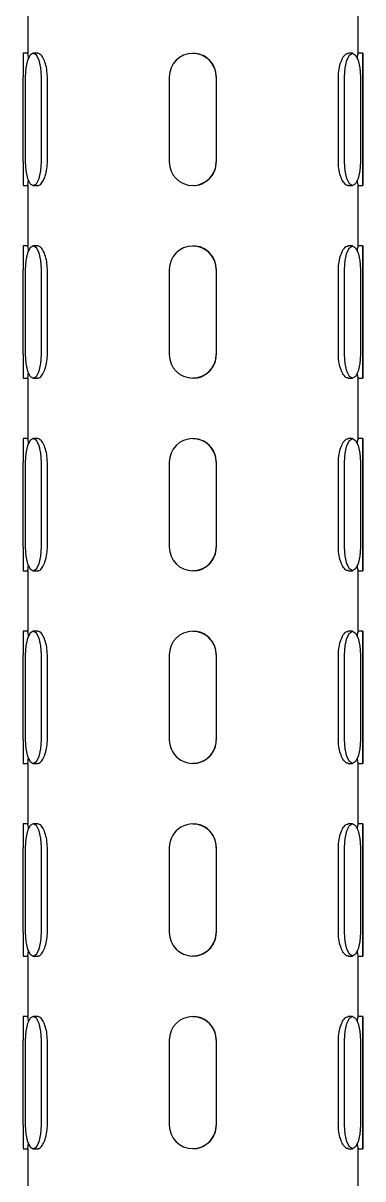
# Model space of a CAD drawing. Extents: x 0 to 3611, y 0 to 2646.
# Drawn here: x 1395 to 1430.8, y 1497.8 to 1619.4 of the extents above; entities that cross this region are included whole.
import ezdxf

# ---------------------------------------------------------------- set-up
doc = ezdxf.new("R2010")
doc.units = 0
doc.header["$LTSCALE"] = 10
doc.header["$MEASUREMENT"] = 0
doc.layers.get('0').update_dxf_attribs({"linetype": 'CONTINUOUS'})

msp = doc.modelspace()

# ---------------------------------------------------------------- linework, layer by layer
at = {"color": 7, "linetype": 'Continuous', "lineweight": 25}
for p, q in [((1395.51, 1622.66), (1395.51, 1616.24)), ((1430.29, 1616.24), (1430.29, 1622.66)), ((1395.51, 1616.27), (1395.01, 1616.27)), ((1396.55, 1616.27), (1396.08, 1616.27)), ((1412.87, 1616.27), (1412.87, 1616.27)), ((1429.7, 1616.27), (1429.23, 1616.27)), ((1430.78, 1616.27), (1430.28, 1616.27)), ((1395.01, 1604.84), (1395.01, 1613.78)), ((1395.23, 1613.78), (1395.23, 1604.84)), ((1396.93, 1604.84), (1396.93, 1613.78)), ((1397.56, 1604.84), (1397.56, 1613.78)), ((1410.39, 1613.78), (1410.39, 1604.84)), ((1415.36, 1604.84), (1415.36, 1613.78)), ((1415.36, 1604.84), (1415.36, 1613.78)), ((1428.21, 1604.84), (1428.21, 1613.78)), ((1428.84, 1604.84), (1428.84, 1613.78)), ((1430.55, 1613.78), (1430.55, 1604.84)), ((1430.78, 1604.84), (1430.78, 1613.78)), ((1430.79, 1613.78), (1430.79, 1604.84)), ((1395.01, 1602.36), (1395.51, 1602.36)), ((1395.51, 1602.39), (1395.51, 1595.96)), ((1396.08, 1602.36), (1396.55, 1602.36)), ((1412.87, 1602.36), (1412.87, 1602.36)), ((1429.23, 1602.36), (1429.7, 1602.36)), ((1430.28, 1602.36), (1430.78, 1602.36)), ((1430.29, 1595.97), (1430.29, 1602.39)), ((1395.51, 1596), (1395.01, 1596)), ((1396.55, 1596), (1396.08, 1596)), ((1412.87, 1596), (1412.87, 1596)), ((1429.7, 1596), (1429.23, 1596)), ((1430.78, 1596), (1430.28, 1596)), ((1395.01, 1584.57), (1395.01, 1593.51)), ((1395.23, 1593.51), (1395.23, 1584.57)), ((1396.93, 1584.57), (1396.93, 1593.51)), ((1397.56, 1584.57), (1397.56, 1593.51)), ((1410.39, 1593.51), (1410.39, 1584.57)), ((1415.36, 1584.57), (1415.36, 1593.51)), ((1415.36, 1584.57), (1415.36, 1593.51)), ((1428.21, 1584.57), (1428.21, 1593.51)), ((1428.84, 1584.57), (1428.84, 1593.51)), ((1430.55, 1593.51), (1430.55, 1584.57)), ((1430.78, 1584.57), (1430.78, 1593.51)), ((1430.79, 1593.51), (1430.79, 1584.57)), ((1395.01, 1582.08), (1395.51, 1582.08)), ((1395.51, 1582.11), (1395.51, 1575.69)), ((1396.08, 1582.08), (1396.55, 1582.08)), ((1412.87, 1582.08), (1412.87, 1582.08)), ((1429.23, 1582.08), (1429.7, 1582.08)), ((1430.28, 1582.08), (1430.78, 1582.08)), ((1430.29, 1575.69), (1430.29, 1582.12)), ((1395.51, 1575.72), (1395.01, 1575.72)), ((1396.55, 1575.72), (1396.08, 1575.72)), ((1412.87, 1575.72), (1412.87, 1575.72)), ((1429.7, 1575.72), (1429.23, 1575.72)), ((1430.78, 1575.72), (1430.28, 1575.72)), ((1395.01, 1564.3), (1395.01, 1573.24)), ((1395.23, 1573.24), (1395.23, 1564.3)), ((1396.93, 1564.3), (1396.93, 1573.24)), ((1397.56, 1564.3), (1397.56, 1573.24)), ((1410.39, 1573.24), (1410.39, 1564.3)), ((1415.36, 1564.3), (1415.36, 1573.24)), ((1415.36, 1564.3), (1415.36, 1573.24)), ((1428.21, 1564.3), (1428.21, 1573.24)), ((1428.84, 1564.3), (1428.84, 1573.24)), ((1430.55, 1573.24), (1430.55, 1564.3)), ((1430.78, 1564.3), (1430.78, 1573.24)), ((1430.79, 1573.24), (1430.79, 1564.3)), ((1395.01, 1561.81), (1395.51, 1561.81)), ((1395.51, 1561.84), (1395.51, 1555.42)), ((1396.08, 1561.81), (1396.55, 1561.81)), ((1412.87, 1561.81), (1412.87, 1561.81)), ((1429.23, 1561.81), (1429.7, 1561.81)), ((1430.28, 1561.81), (1430.78, 1561.81)), ((1430.29, 1555.42), (1430.29, 1561.84)), ((1395.51, 1555.45), (1395.01, 1555.45)), ((1396.55, 1555.45), (1396.08, 1555.45)), ((1412.87, 1555.45), (1412.87, 1555.45)), ((1429.7, 1555.45), (1429.23, 1555.45)), ((1430.78, 1555.45), (1430.28, 1555.45)), ((1395.01, 1544.02), (1395.01, 1552.97)), ((1395.23, 1552.97), (1395.23, 1544.02)), ((1396.93, 1544.02), (1396.93, 1552.97)), ((1397.56, 1544.02), (1397.56, 1552.97)), ((1410.39, 1552.97), (1410.39, 1544.02)), ((1415.36, 1544.02), (1415.36, 1552.97)), ((1415.36, 1544.02), (1415.36, 1552.97)), ((1428.21, 1544.02), (1428.21, 1552.97)), ((1428.84, 1544.02), (1428.84, 1552.97)), ((1430.55, 1552.97), (1430.55, 1544.02)), ((1430.78, 1544.02), (1430.78, 1552.97)), ((1430.79, 1552.97), (1430.79, 1544.02)), ((1395.01, 1541.54), (1395.51, 1541.54)), ((1395.51, 1541.57), (1395.51, 1535.15)), ((1396.08, 1541.54), (1396.55, 1541.54)), ((1412.87, 1541.54), (1412.87, 1541.54)), ((1429.23, 1541.54), (1429.7, 1541.54)), ((1430.28, 1541.54), (1430.78, 1541.54)), ((1430.29, 1535.15), (1430.29, 1541.57)), ((1395.51, 1535.18), (1395.01, 1535.18)), ((1396.55, 1535.18), (1396.08, 1535.18)), ((1412.87, 1535.18), (1412.87, 1535.18)), ((1429.7, 1535.18), (1429.23, 1535.18)), ((1430.78, 1535.18), (1430.28, 1535.18)), ((1395.01, 1523.75), (1395.01, 1532.69)), ((1395.23, 1532.69), (1395.23, 1523.75)), ((1396.93, 1523.75), (1396.93, 1532.69)), ((1397.56, 1523.75), (1397.56, 1532.69)), ((1410.39, 1532.69), (1410.39, 1523.75)), ((1415.36, 1523.75), (1415.36, 1532.69)), ((1415.36, 1523.75), (1415.36, 1532.69)), ((1428.21, 1523.75), (1428.21, 1532.69)), ((1428.84, 1523.75), (1428.84, 1532.69)), ((1430.55, 1532.69), (1430.55, 1523.75)), ((1430.78, 1523.75), (1430.78, 1532.69)), ((1430.79, 1532.69), (1430.79, 1523.75)), ((1395.01, 1521.27), (1395.51, 1521.27)), ((1395.51, 1521.3), (1395.51, 1514.87)), ((1396.08, 1521.27), (1396.55, 1521.27)), ((1412.87, 1521.27), (1412.87, 1521.27)), ((1429.23, 1521.27), (1429.7, 1521.27)), ((1430.28, 1521.27), (1430.78, 1521.27)), ((1430.29, 1514.88), (1430.29, 1521.3)), ((1395.51, 1514.91), (1395.01, 1514.91)), ((1396.55, 1514.91), (1396.08, 1514.91)), ((1412.87, 1514.91), (1412.87, 1514.91)), ((1429.7, 1514.91), (1429.23, 1514.91)), ((1430.78, 1514.91), (1430.28, 1514.91)), ((1395.01, 1503.48), (1395.01, 1512.42)), ((1395.23, 1512.42), (1395.23, 1503.48)), ((1396.93, 1503.48), (1396.93, 1512.42)), ((1397.56, 1503.48), (1397.56, 1512.42)), ((1410.39, 1512.42), (1410.39, 1503.48)), ((1415.36, 1503.48), (1415.36, 1512.42)), ((1415.36, 1503.48), (1415.36, 1512.42)), ((1428.21, 1503.48), (1428.21, 1512.42)), ((1428.84, 1503.48), (1428.84, 1512.42)), ((1430.55, 1512.42), (1430.55, 1503.48)), ((1430.78, 1503.48), (1430.78, 1512.42)), ((1430.79, 1512.42), (1430.79, 1503.48)), ((1395.01, 1500.99), (1395.51, 1500.99)), ((1395.51, 1501.02), (1395.51, 1494.6)), ((1396.08, 1500.99), (1396.55, 1500.99)), ((1412.87, 1500.99), (1412.87, 1500.99)), ((1429.23, 1500.99), (1429.7, 1500.99)), ((1430.28, 1500.99), (1430.78, 1500.99)), ((1430.29, 1494.6), (1430.29, 1501.03))]:
    msp.add_line(p, q, dxfattribs=at)
at = {"color": 7, "linetype": 'Continuous', "lineweight": 25, "flags": 128}
for points in [[(1396.93, 1613.78), (1396.86, 1614.74), (1396.68, 1615.54), (1396.4, 1616.08), (1396.08, 1616.27), (1395.76, 1616.08), (1395.48, 1615.54), (1395.3, 1614.74), (1395.23, 1613.78)], [(1428.84, 1613.78), (1428.91, 1614.74), (1429.09, 1615.54), (1429.37, 1616.08), (1429.7, 1616.27), (1430.02, 1616.08), (1430.3, 1615.54), (1430.48, 1614.74), (1430.55, 1613.78)], [(1430.78, 1613.78), (1430.78, 1614.74), (1430.78, 1615.54), (1430.78, 1616.08), (1430.78, 1616.27), (1430.79, 1616.08), (1430.79, 1615.54), (1430.79, 1614.74), (1430.79, 1613.78)], [(1395.23, 1604.84), (1395.3, 1603.89), (1395.48, 1603.08), (1395.76, 1602.55), (1396.08, 1602.36), (1396.4, 1602.55), (1396.68, 1603.08), (1396.86, 1603.89), (1396.93, 1604.84)], [(1430.55, 1604.84), (1430.48, 1603.89), (1430.3, 1603.08), (1430.02, 1602.55), (1429.7, 1602.36), (1429.37, 1602.55), (1429.09, 1603.08), (1428.91, 1603.89), (1428.84, 1604.84)], [(1430.79, 1604.84), (1430.79, 1603.89), (1430.79, 1603.08), (1430.79, 1602.55), (1430.78, 1602.36), (1430.78, 1602.55), (1430.78, 1603.08), (1430.78, 1603.89), (1430.78, 1604.84)], [(1396.93, 1593.51), (1396.86, 1594.46), (1396.68, 1595.27), (1396.4, 1595.81), (1396.08, 1596), (1395.76, 1595.81), (1395.48, 1595.27), (1395.3, 1594.46), (1395.23, 1593.51)], [(1428.84, 1593.51), (1428.91, 1594.46), (1429.09, 1595.27), (1429.37, 1595.81), (1429.7, 1596), (1430.02, 1595.81), (1430.3, 1595.27), (1430.48, 1594.46), (1430.55, 1593.51)], [(1430.78, 1593.51), (1430.78, 1594.46), (1430.78, 1595.27), (1430.78, 1595.81), (1430.78, 1596), (1430.79, 1595.81), (1430.79, 1595.27), (1430.79, 1594.46), (1430.79, 1593.51)], [(1395.23, 1584.57), (1395.3, 1583.62), (1395.48, 1582.81), (1395.76, 1582.27), (1396.08, 1582.08), (1396.4, 1582.27), (1396.68, 1582.81), (1396.86, 1583.62), (1396.93, 1584.57)], [(1430.55, 1584.57), (1430.48, 1583.62), (1430.3, 1582.81), (1430.02, 1582.27), (1429.7, 1582.08), (1429.37, 1582.27), (1429.09, 1582.81), (1428.91, 1583.62), (1428.84, 1584.57)], [(1430.79, 1584.57), (1430.79, 1583.62), (1430.79, 1582.81), (1430.79, 1582.27), (1430.78, 1582.08), (1430.78, 1582.27), (1430.78, 1582.81), (1430.78, 1583.62), (1430.78, 1584.57)], [(1396.93, 1573.24), (1396.86, 1574.19), (1396.68, 1575), (1396.4, 1575.53), (1396.08, 1575.72), (1395.76, 1575.53), (1395.48, 1575), (1395.3, 1574.19), (1395.23, 1573.24)], [(1428.84, 1573.24), (1428.91, 1574.19), (1429.09, 1575), (1429.37, 1575.53), (1429.7, 1575.72), (1430.02, 1575.53), (1430.3, 1575), (1430.48, 1574.19), (1430.55, 1573.24)], [(1430.78, 1573.24), (1430.78, 1574.19), (1430.78, 1575), (1430.78, 1575.53), (1430.78, 1575.72), (1430.79, 1575.53), (1430.79, 1575), (1430.79, 1574.19), (1430.79, 1573.24)], [(1395.23, 1564.3), (1395.3, 1563.35), (1395.48, 1562.54), (1395.76, 1562), (1396.08, 1561.81), (1396.4, 1562), (1396.68, 1562.54), (1396.86, 1563.35), (1396.93, 1564.3)], [(1430.55, 1564.3), (1430.48, 1563.35), (1430.3, 1562.54), (1430.02, 1562), (1429.7, 1561.81), (1429.37, 1562), (1429.09, 1562.54), (1428.91, 1563.35), (1428.84, 1564.3)], [(1430.79, 1564.3), (1430.79, 1563.35), (1430.79, 1562.54), (1430.79, 1562), (1430.78, 1561.81), (1430.78, 1562), (1430.78, 1562.54), (1430.78, 1563.35), (1430.78, 1564.3)], [(1396.93, 1552.97), (1396.86, 1553.92), (1396.68, 1554.72), (1396.4, 1555.26), (1396.08, 1555.45), (1395.76, 1555.26), (1395.48, 1554.72), (1395.3, 1553.92), (1395.23, 1552.97)], [(1428.84, 1552.97), (1428.91, 1553.92), (1429.09, 1554.72), (1429.37, 1555.26), (1429.7, 1555.45), (1430.02, 1555.26), (1430.3, 1554.72), (1430.48, 1553.92), (1430.55, 1552.97)], [(1430.78, 1552.97), (1430.78, 1553.92), (1430.78, 1554.72), (1430.78, 1555.26), (1430.78, 1555.45), (1430.79, 1555.26), (1430.79, 1554.72), (1430.79, 1553.92), (1430.79, 1552.97)], [(1395.23, 1544.02), (1395.3, 1543.07), (1395.48, 1542.27), (1395.76, 1541.73), (1396.08, 1541.54), (1396.4, 1541.73), (1396.68, 1542.27), (1396.86, 1543.07), (1396.93, 1544.02)], [(1430.55, 1544.02), (1430.48, 1543.07), (1430.3, 1542.27), (1430.02, 1541.73), (1429.7, 1541.54), (1429.37, 1541.73), (1429.09, 1542.27), (1428.91, 1543.07), (1428.84, 1544.02)], [(1430.79, 1544.02), (1430.79, 1543.07), (1430.79, 1542.27), (1430.79, 1541.73), (1430.78, 1541.54), (1430.78, 1541.73), (1430.78, 1542.27), (1430.78, 1543.07), (1430.78, 1544.02)], [(1396.93, 1532.69), (1396.86, 1533.65), (1396.68, 1534.45), (1396.4, 1534.99), (1396.08, 1535.18), (1395.76, 1534.99), (1395.48, 1534.45), (1395.3, 1533.65), (1395.23, 1532.69)], [(1428.84, 1532.69), (1428.91, 1533.65), (1429.09, 1534.45), (1429.37, 1534.99), (1429.7, 1535.18), (1430.02, 1534.99), (1430.3, 1534.45), (1430.48, 1533.65), (1430.55, 1532.69)], [(1430.78, 1532.69), (1430.78, 1533.65), (1430.78, 1534.45), (1430.78, 1534.99), (1430.78, 1535.18), (1430.79, 1534.99), (1430.79, 1534.45), (1430.79, 1533.65), (1430.79, 1532.69)], [(1395.23, 1523.75), (1395.3, 1522.8), (1395.48, 1521.99), (1395.76, 1521.46), (1396.08, 1521.27), (1396.4, 1521.46), (1396.68, 1521.99), (1396.86, 1522.8), (1396.93, 1523.75)], [(1430.55, 1523.75), (1430.48, 1522.8), (1430.3, 1521.99), (1430.02, 1521.46), (1429.7, 1521.27), (1429.37, 1521.46), (1429.09, 1521.99), (1428.91, 1522.8), (1428.84, 1523.75)], [(1430.79, 1523.75), (1430.79, 1522.8), (1430.79, 1521.99), (1430.79, 1521.46), (1430.78, 1521.27), (1430.78, 1521.46), (1430.78, 1521.99), (1430.78, 1522.8), (1430.78, 1523.75)], [(1396.93, 1512.42), (1396.86, 1513.37), (1396.68, 1514.18), (1396.4, 1514.72), (1396.08, 1514.91), (1395.76, 1514.72), (1395.48, 1514.18), (1395.3, 1513.37), (1395.23, 1512.42)], [(1428.84, 1512.42), (1428.91, 1513.37), (1429.09, 1514.18), (1429.37, 1514.72), (1429.7, 1514.91), (1430.02, 1514.72), (1430.3, 1514.18), (1430.48, 1513.37), (1430.55, 1512.42)], [(1430.78, 1512.42), (1430.78, 1513.37), (1430.78, 1514.18), (1430.78, 1514.72), (1430.78, 1514.91), (1430.79, 1514.72), (1430.79, 1514.18), (1430.79, 1513.37), (1430.79, 1512.42)], [(1395.23, 1503.48), (1395.3, 1502.53), (1395.48, 1501.72), (1395.76, 1501.18), (1396.08, 1500.99), (1396.4, 1501.18), (1396.68, 1501.72), (1396.86, 1502.53), (1396.93, 1503.48)], [(1430.55, 1503.48), (1430.48, 1502.53), (1430.3, 1501.72), (1430.02, 1501.18), (1429.7, 1500.99), (1429.37, 1501.18), (1429.09, 1501.72), (1428.91, 1502.53), (1428.84, 1503.48)], [(1430.79, 1503.48), (1430.79, 1502.53), (1430.79, 1501.72), (1430.79, 1501.18), (1430.78, 1500.99), (1430.78, 1501.18), (1430.78, 1501.72), (1430.78, 1502.53), (1430.78, 1503.48)]]:
    msp.add_lwpolyline(points, dxfattribs=at)
at = {"color": 7, "linetype": 'Continuous', "lineweight": 25}
for centre, radius, start, end in [((1828.96, 1614.41), 433.95, 179.7539, 180.0822), ((1412.87, 1613.78), 2.48, 0, 180), ((1828.96, 1604.22), 433.95, 179.9178, 180.2461), ((1412.87, 1604.84), 2.48, 180, 0), ((1828.96, 1594.13), 433.95, 179.7539, 180.0822), ((1412.87, 1593.51), 2.48, 0, 180), ((1828.96, 1583.95), 433.95, 179.9178, 180.2461), ((1412.87, 1584.57), 2.48, 180, 0), ((1828.97, 1573.86), 433.97, 179.7539, 180.0822), ((1412.87, 1573.24), 2.48, 0, 180), ((1828.96, 1563.67), 433.95, 179.9178, 180.2461), ((1412.87, 1564.3), 2.48, 180, 0), ((1828.96, 1553.59), 433.95, 179.7539, 180.0822), ((1412.87, 1552.97), 2.48, 0, 180), ((1828.94, 1543.4), 433.93, 179.9178, 180.2461), ((1412.87, 1544.02), 2.48, 179.9996, 0.0004), ((1828.94, 1533.32), 433.93, 179.7539, 180.0822), ((1412.87, 1532.69), 2.48, 359.9996, 180.0004), ((1828.96, 1523.13), 433.96, 179.9178, 180.2461), ((1412.87, 1523.75), 2.48, 180, 0), ((1828.95, 1513.04), 433.94, 179.7539, 180.0822), ((1412.87, 1512.42), 2.48, 0, 180), ((1828.95, 1502.86), 433.94, 179.9178, 180.2461), ((1412.87, 1503.48), 2.48, 180, 0)]:
    msp.add_arc(centre, radius, start, end, dxfattribs=at)
for points, knots in [([(1395.57, 1615.71), (1395.57, 1615.77), (1395.54, 1616.02), (1395.51, 1616.23), (1395.51, 1616.23), (1395.51, 1616.24)], [0, 0, 0, 0, 0.157458, 0.673044, 1, 1, 1, 1]), ([(1397.56, 1613.78), (1397.55, 1614.06), (1397.52, 1614.62), (1397.32, 1615.36), (1397.05, 1615.92), (1396.77, 1616.24), (1396.61, 1616.24), (1396.55, 1616.24)], [0, 0, 0, 0, 0.213251, 0.426438, 0.64101, 0.856494, 1, 1, 1, 1]), ([(1415.36, 1613.78), (1415.33, 1614.06), (1415.27, 1614.62), (1414.85, 1615.36), (1414.23, 1615.92), (1413.53, 1616.24), (1413.06, 1616.24), (1412.87, 1616.24)], [0, 0, 0, 0, 0.213251, 0.426439, 0.64101, 0.856494, 1, 1, 1, 1]), ([(1428.21, 1613.78), (1428.22, 1614.06), (1428.25, 1614.62), (1428.45, 1615.36), (1428.72, 1615.92), (1429, 1616.24), (1429.16, 1616.24), (1429.23, 1616.24)], [0, 0, 0, 0, 0.213251, 0.426439, 0.64101, 0.856493, 1, 1, 1, 1]), ([(1430.21, 1615.7), (1430.22, 1615.76), (1430.25, 1616.02), (1430.28, 1616.24), (1430.28, 1616.24), (1430.28, 1616.24)], [0, 0, 0, 0, 0.164708, 0.657902, 1, 1, 1, 1]), ([(1396.55, 1602.39), (1396.58, 1602.38), (1396.7, 1602.34), (1396.95, 1602.57), (1397.24, 1603.04), (1397.46, 1603.73), (1397.55, 1604.37), (1397.56, 1604.75), (1397.56, 1604.84)], [0, 0, 0, 0, 0.070496, 0.282949, 0.496153, 0.711262, 0.926475, 1, 1, 1, 1]), ([(1412.87, 1602.39), (1412.96, 1602.38), (1413.33, 1602.34), (1413.96, 1602.57), (1414.65, 1603.04), (1415.15, 1603.73), (1415.34, 1604.37), (1415.35, 1604.75), (1415.36, 1604.84)], [0, 0, 0, 0, 0.070496, 0.282948, 0.496153, 0.711262, 0.926475, 1, 1, 1, 1]), ([(1429.23, 1602.39), (1429.19, 1602.38), (1429.07, 1602.34), (1428.83, 1602.57), (1428.54, 1603.04), (1428.31, 1603.73), (1428.22, 1604.37), (1428.21, 1604.75), (1428.21, 1604.84)], [0, 0, 0, 0, 0.070496, 0.282949, 0.496153, 0.711262, 0.926475, 1, 1, 1, 1]), ([(1395.51, 1602.39), (1395.51, 1602.38), (1395.5, 1602.35), (1395.53, 1602.52), (1395.56, 1602.79), (1395.57, 1602.9)], [0, 0, 0, 0, 0.156093, 0.669968, 1, 1, 1, 1]), ([(1430.28, 1602.39), (1430.28, 1602.38), (1430.29, 1602.34), (1430.26, 1602.52), (1430.23, 1602.8), (1430.22, 1602.92)], [0, 0, 0, 0, 0.178829, 0.669976, 1, 1, 1, 1]), ([(1395.57, 1595.44), (1395.57, 1595.5), (1395.54, 1595.75), (1395.51, 1595.96), (1395.51, 1595.96), (1395.51, 1595.96)], [0, 0, 0, 0, 0.157479, 0.673052, 1, 1, 1, 1]), ([(1397.56, 1593.51), (1397.55, 1593.79), (1397.52, 1594.34), (1397.32, 1595.09), (1397.05, 1595.65), (1396.77, 1595.97), (1396.61, 1595.97), (1396.55, 1595.97)], [0, 0, 0, 0, 0.213251, 0.426438, 0.64101, 0.856494, 1, 1, 1, 1]), ([(1415.36, 1593.51), (1415.33, 1593.79), (1415.27, 1594.34), (1414.85, 1595.09), (1414.23, 1595.65), (1413.53, 1595.97), (1413.06, 1595.97), (1412.87, 1595.97)], [0, 0, 0, 0, 0.213251, 0.426439, 0.64101, 0.856494, 1, 1, 1, 1]), ([(1428.21, 1593.51), (1428.22, 1593.79), (1428.25, 1594.34), (1428.45, 1595.09), (1428.72, 1595.65), (1429, 1595.97), (1429.16, 1595.97), (1429.23, 1595.97)], [0, 0, 0, 0, 0.213251, 0.426439, 0.64101, 0.856493, 1, 1, 1, 1]), ([(1430.21, 1595.42), (1430.22, 1595.49), (1430.25, 1595.75), (1430.28, 1595.96), (1430.28, 1595.97), (1430.28, 1595.97)], [0, 0, 0, 0, 0.164708, 0.657902, 1, 1, 1, 1]), ([(1396.55, 1582.11), (1396.58, 1582.11), (1396.7, 1582.07), (1396.95, 1582.3), (1397.24, 1582.77), (1397.46, 1583.46), (1397.55, 1584.1), (1397.56, 1584.47), (1397.56, 1584.57)], [0, 0, 0, 0, 0.070496, 0.282948, 0.496152, 0.711248, 0.926475, 1, 1, 1, 1]), ([(1412.87, 1582.11), (1412.96, 1582.11), (1413.33, 1582.07), (1413.96, 1582.3), (1414.65, 1582.77), (1415.15, 1583.46), (1415.34, 1584.1), (1415.35, 1584.47), (1415.36, 1584.57)], [0, 0, 0, 0, 0.070496, 0.282948, 0.496152, 0.711248, 0.926475, 1, 1, 1, 1]), ([(1429.23, 1582.11), (1429.19, 1582.11), (1429.07, 1582.07), (1428.83, 1582.3), (1428.54, 1582.77), (1428.31, 1583.46), (1428.22, 1584.1), (1428.21, 1584.47), (1428.21, 1584.57)], [0, 0, 0, 0, 0.070496, 0.282948, 0.496152, 0.711248, 0.926475, 1, 1, 1, 1]), ([(1395.51, 1582.11), (1395.51, 1582.11), (1395.5, 1582.07), (1395.53, 1582.25), (1395.56, 1582.52), (1395.57, 1582.63)], [0, 0, 0, 0, 0.156093, 0.669968, 1, 1, 1, 1]), ([(1430.28, 1582.12), (1430.28, 1582.11), (1430.29, 1582.07), (1430.26, 1582.25), (1430.23, 1582.53), (1430.22, 1582.64)], [0, 0, 0, 0, 0.178832, 0.669989, 1, 1, 1, 1]), ([(1395.57, 1575.17), (1395.57, 1575.23), (1395.54, 1575.48), (1395.51, 1575.69), (1395.51, 1575.69), (1395.51, 1575.69)], [0, 0, 0, 0, 0.157479, 0.673052, 1, 1, 1, 1]), ([(1397.56, 1573.24), (1397.55, 1573.52), (1397.52, 1574.07), (1397.32, 1574.81), (1397.05, 1575.37), (1396.77, 1575.69), (1396.61, 1575.69), (1396.55, 1575.69)], [0, 0, 0, 0, 0.213236, 0.426438, 0.64101, 0.856495, 1, 1, 1, 1]), ([(1415.36, 1573.24), (1415.33, 1573.52), (1415.27, 1574.07), (1414.85, 1574.81), (1414.23, 1575.37), (1413.53, 1575.69), (1413.06, 1575.69), (1412.87, 1575.69)], [0, 0, 0, 0, 0.213236, 0.426438, 0.64101, 0.856494, 1, 1, 1, 1]), ([(1428.21, 1573.24), (1428.22, 1573.52), (1428.25, 1574.07), (1428.45, 1574.81), (1428.72, 1575.37), (1429, 1575.69), (1429.16, 1575.69), (1429.23, 1575.69)], [0, 0, 0, 0, 0.213236, 0.426439, 0.64101, 0.856494, 1, 1, 1, 1]), ([(1430.21, 1575.15), (1430.22, 1575.22), (1430.25, 1575.48), (1430.28, 1575.69), (1430.28, 1575.69), (1430.28, 1575.69)], [0, 0, 0, 0, 0.164708, 0.657902, 1, 1, 1, 1]), ([(1396.55, 1561.84), (1396.58, 1561.83), (1396.7, 1561.8), (1396.95, 1562.02), (1397.24, 1562.49), (1397.46, 1563.19), (1397.55, 1563.83), (1397.56, 1564.2), (1397.56, 1564.3)], [0, 0, 0, 0, 0.070497, 0.282949, 0.496153, 0.711255, 0.926475, 1, 1, 1, 1]), ([(1412.87, 1561.84), (1412.96, 1561.83), (1413.33, 1561.8), (1413.96, 1562.02), (1414.65, 1562.49), (1415.15, 1563.19), (1415.34, 1563.83), (1415.35, 1564.2), (1415.36, 1564.3)], [0, 0, 0, 0, 0.070496, 0.282948, 0.496153, 0.711255, 0.926475, 1, 1, 1, 1]), ([(1429.23, 1561.84), (1429.19, 1561.83), (1429.07, 1561.8), (1428.83, 1562.02), (1428.54, 1562.49), (1428.31, 1563.19), (1428.22, 1563.83), (1428.21, 1564.2), (1428.21, 1564.3)], [0, 0, 0, 0, 0.070496, 0.282949, 0.496153, 0.711255, 0.926475, 1, 1, 1, 1]), ([(1395.51, 1561.84), (1395.51, 1561.83), (1395.5, 1561.8), (1395.53, 1561.97), (1395.56, 1562.25), (1395.57, 1562.36)], [0, 0, 0, 0, 0.156093, 0.669968, 1, 1, 1, 1]), ([(1430.28, 1561.84), (1430.28, 1561.83), (1430.29, 1561.8), (1430.26, 1561.98), (1430.23, 1562.26), (1430.22, 1562.37)], [0, 0, 0, 0, 0.178829, 0.669976, 1, 1, 1, 1]), ([(1395.57, 1554.9), (1395.57, 1554.95), (1395.54, 1555.21), (1395.51, 1555.41), (1395.51, 1555.42), (1395.51, 1555.42)], [0, 0, 0, 0, 0.157468, 0.673048, 1, 1, 1, 1]), ([(1397.56, 1552.97), (1397.55, 1553.24), (1397.52, 1553.8), (1397.32, 1554.54), (1397.05, 1555.1), (1396.77, 1555.42), (1396.61, 1555.42), (1396.55, 1555.42)], [0, 0, 0, 0, 0.21325, 0.426444, 0.641011, 0.856495, 1, 1, 1, 1]), ([(1415.36, 1552.97), (1415.33, 1553.24), (1415.27, 1553.8), (1414.85, 1554.54), (1414.23, 1555.1), (1413.53, 1555.42), (1413.06, 1555.42), (1412.87, 1555.42)], [0, 0, 0, 0, 0.21325, 0.426445, 0.641011, 0.856495, 1, 1, 1, 1]), ([(1428.21, 1552.97), (1428.22, 1553.24), (1428.25, 1553.8), (1428.45, 1554.54), (1428.72, 1555.1), (1429, 1555.42), (1429.16, 1555.42), (1429.23, 1555.42)], [0, 0, 0, 0, 0.213251, 0.426445, 0.641011, 0.856494, 1, 1, 1, 1]), ([(1430.21, 1554.88), (1430.22, 1554.94), (1430.25, 1555.2), (1430.28, 1555.42), (1430.28, 1555.42), (1430.28, 1555.42)], [0, 0, 0, 0, 0.164698, 0.657898, 1, 1, 1, 1]), ([(1396.55, 1541.57), (1396.58, 1541.56), (1396.7, 1541.53), (1396.95, 1541.75), (1397.24, 1542.22), (1397.46, 1542.91), (1397.55, 1543.55), (1397.56, 1543.93), (1397.56, 1544.02)], [0, 0, 0, 0, 0.070496, 0.28295, 0.496154, 0.711256, 0.926475, 1, 1, 1, 1]), ([(1412.87, 1541.57), (1412.96, 1541.56), (1413.33, 1541.53), (1413.96, 1541.75), (1414.65, 1542.22), (1415.15, 1542.91), (1415.34, 1543.55), (1415.35, 1543.93), (1415.36, 1544.02)], [0, 0, 0, 0, 0.070496, 0.28295, 0.496154, 0.711255, 0.926475, 1, 1, 1, 1]), ([(1429.23, 1541.57), (1429.19, 1541.56), (1429.07, 1541.53), (1428.83, 1541.75), (1428.54, 1542.22), (1428.31, 1542.91), (1428.22, 1543.55), (1428.21, 1543.93), (1428.21, 1544.02)], [0, 0, 0, 0, 0.070496, 0.282951, 0.496154, 0.711255, 0.926475, 1, 1, 1, 1]), ([(1395.51, 1541.57), (1395.51, 1541.56), (1395.5, 1541.53), (1395.53, 1541.7), (1395.56, 1541.98), (1395.57, 1542.09)], [0, 0, 0, 0, 0.156093, 0.66997, 1, 1, 1, 1]), ([(1430.28, 1541.57), (1430.28, 1541.56), (1430.29, 1541.53), (1430.26, 1541.7), (1430.23, 1541.99), (1430.22, 1542.1)], [0, 0, 0, 0, 0.17883, 0.669984, 1, 1, 1, 1]), ([(1395.57, 1534.62), (1395.57, 1534.68), (1395.54, 1534.93), (1395.51, 1535.14), (1395.51, 1535.14), (1395.51, 1535.15)], [0, 0, 0, 0, 0.157468, 0.673049, 1, 1, 1, 1]), ([(1397.56, 1532.69), (1397.55, 1532.97), (1397.52, 1533.53), (1397.32, 1534.27), (1397.05, 1534.83), (1396.77, 1535.15), (1396.61, 1535.15), (1396.55, 1535.15)], [0, 0, 0, 0, 0.213249, 0.426442, 0.641013, 0.856495, 1, 1, 1, 1]), ([(1415.36, 1532.69), (1415.33, 1532.97), (1415.27, 1533.53), (1414.85, 1534.27), (1414.23, 1534.83), (1413.53, 1535.15), (1413.06, 1535.15), (1412.87, 1535.15)], [0, 0, 0, 0, 0.213249, 0.426443, 0.641013, 0.856495, 1, 1, 1, 1]), ([(1428.21, 1532.69), (1428.22, 1532.97), (1428.25, 1533.53), (1428.45, 1534.27), (1428.72, 1534.83), (1429, 1535.15), (1429.16, 1535.15), (1429.23, 1535.15)], [0, 0, 0, 0, 0.213249, 0.426443, 0.641013, 0.856495, 1, 1, 1, 1]), ([(1430.21, 1534.61), (1430.22, 1534.67), (1430.25, 1534.93), (1430.28, 1535.15), (1430.28, 1535.15), (1430.28, 1535.15)], [0, 0, 0, 0, 0.164708, 0.657902, 1, 1, 1, 1]), ([(1396.55, 1521.3), (1396.58, 1521.29), (1396.7, 1521.25), (1396.95, 1521.48), (1397.24, 1521.95), (1397.46, 1522.64), (1397.55, 1523.28), (1397.56, 1523.66), (1397.56, 1523.75)], [0, 0, 0, 0, 0.070497, 0.282952, 0.496157, 0.711254, 0.926482, 1, 1, 1, 1]), ([(1412.87, 1521.3), (1412.96, 1521.29), (1413.33, 1521.25), (1413.96, 1521.48), (1414.65, 1521.95), (1415.15, 1522.64), (1415.34, 1523.28), (1415.35, 1523.66), (1415.36, 1523.75)], [0, 0, 0, 0, 0.070497, 0.282952, 0.496157, 0.711254, 0.926482, 1, 1, 1, 1]), ([(1429.23, 1521.3), (1429.19, 1521.29), (1429.07, 1521.25), (1428.83, 1521.48), (1428.54, 1521.95), (1428.31, 1522.64), (1428.22, 1523.28), (1428.21, 1523.66), (1428.21, 1523.75)], [0, 0, 0, 0, 0.070497, 0.282952, 0.496157, 0.711254, 0.926482, 1, 1, 1, 1]), ([(1395.51, 1521.3), (1395.51, 1521.29), (1395.5, 1521.26), (1395.53, 1521.43), (1395.56, 1521.7), (1395.57, 1521.81)], [0, 0, 0, 0, 0.1560918, 0.6699693, 1, 1, 1, 1]), ([(1430.28, 1521.3), (1430.28, 1521.29), (1430.29, 1521.25), (1430.26, 1521.43), (1430.23, 1521.71), (1430.22, 1521.83)], [0, 0, 0, 0, 0.178829, 0.669984, 1, 1, 1, 1]), ([(1395.57, 1514.35), (1395.57, 1514.41), (1395.54, 1514.66), (1395.51, 1514.87), (1395.51, 1514.87), (1395.51, 1514.87)], [0, 0, 0, 0, 0.157468, 0.673048, 1, 1, 1, 1]), ([(1397.56, 1512.42), (1397.55, 1512.7), (1397.52, 1513.25), (1397.32, 1514), (1397.05, 1514.56), (1396.77, 1514.88), (1396.61, 1514.88), (1396.55, 1514.88)], [0, 0, 0, 0, 0.21325, 0.426444, 0.641011, 0.856495, 1, 1, 1, 1]), ([(1415.36, 1512.42), (1415.33, 1512.7), (1415.27, 1513.25), (1414.85, 1514), (1414.23, 1514.56), (1413.53, 1514.88), (1413.06, 1514.88), (1412.87, 1514.88)], [0, 0, 0, 0, 0.21325, 0.426445, 0.641011, 0.856495, 1, 1, 1, 1]), ([(1428.21, 1512.42), (1428.22, 1512.7), (1428.25, 1513.25), (1428.45, 1514), (1428.72, 1514.56), (1429, 1514.88), (1429.16, 1514.88), (1429.23, 1514.88)], [0, 0, 0, 0, 0.213251, 0.426445, 0.641011, 0.856494, 1, 1, 1, 1]), ([(1430.21, 1514.33), (1430.22, 1514.4), (1430.25, 1514.66), (1430.28, 1514.87), (1430.28, 1514.88), (1430.28, 1514.88)], [0, 0, 0, 0, 0.164698, 0.657898, 1, 1, 1, 1]), ([(1396.55, 1501.02), (1396.58, 1501.02), (1396.7, 1500.98), (1396.95, 1501.21), (1397.24, 1501.68), (1397.46, 1502.37), (1397.55, 1503.01), (1397.56, 1503.38), (1397.56, 1503.48)], [0, 0, 0, 0, 0.070496, 0.28295, 0.496154, 0.711256, 0.926475, 1, 1, 1, 1]), ([(1412.87, 1501.02), (1412.96, 1501.02), (1413.33, 1500.98), (1413.96, 1501.21), (1414.65, 1501.68), (1415.15, 1502.37), (1415.34, 1503.01), (1415.35, 1503.38), (1415.36, 1503.48)], [0, 0, 0, 0, 0.070496, 0.28295, 0.496154, 0.711255, 0.926475, 1, 1, 1, 1]), ([(1429.23, 1501.02), (1429.19, 1501.02), (1429.07, 1500.98), (1428.83, 1501.21), (1428.54, 1501.68), (1428.31, 1502.37), (1428.22, 1503.01), (1428.21, 1503.38), (1428.21, 1503.48)], [0, 0, 0, 0, 0.070496, 0.282951, 0.496154, 0.711255, 0.926475, 1, 1, 1, 1]), ([(1395.51, 1501.02), (1395.51, 1501.02), (1395.5, 1500.98), (1395.53, 1501.16), (1395.56, 1501.43), (1395.57, 1501.54)], [0, 0, 0, 0, 0.156093, 0.66997, 1, 1, 1, 1]), ([(1430.28, 1501.03), (1430.28, 1501.02), (1430.29, 1500.98), (1430.26, 1501.16), (1430.23, 1501.44), (1430.22, 1501.55)], [0, 0, 0, 0, 0.17883, 0.669984, 1, 1, 1, 1])]:
    msp.add_open_spline(points, degree=3, knots=knots, dxfattribs=at)

doc.saveas('drawing.dxf')
